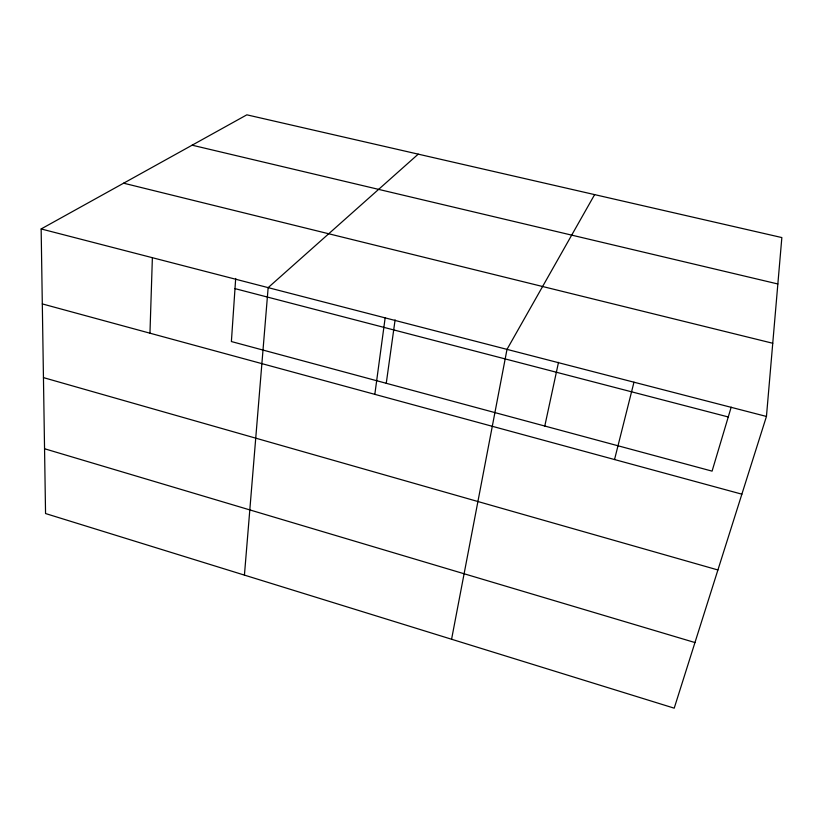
<?xml version="1.0" encoding="UTF-8"?>
<svg xmlns="http://www.w3.org/2000/svg" width="823" height="823" viewBox="0 0 823 823"><rect width="100%" height="100%" fill="white"/><g stroke="black" fill="none" stroke-linecap="round" stroke-linejoin="round"><path stroke-width="1.23" d="M149.961 333.192L152.378 257.702M235.687 278.462L231.386 341.545L712.08 471.137L731.184 407.169M244.431 575.112L268.154 287.628L418.228 154.148M766.45 416.448L781.85 237.569L246.849 114.829L41.15 228.948L45.553 513.542L674.212 708.171L766.45 416.448L41.15 228.948M374.825 394.351L385.154 317.873M386.254 383.302L395.102 319.869M451.58 639.245L506.999 349.374L594.628 194.619M544.785 426.036L558.508 362.326M614.534 459.553L633.977 382.201M192.129 145.187L777.858 283.976M123.625 183.19L772.756 343.263M234.997 288.626L728.262 416.963M42.312 303.913L741.873 494.181M43.454 377.613L717.913 569.969M44.545 448.741L694.962 642.547"/></g></svg>
